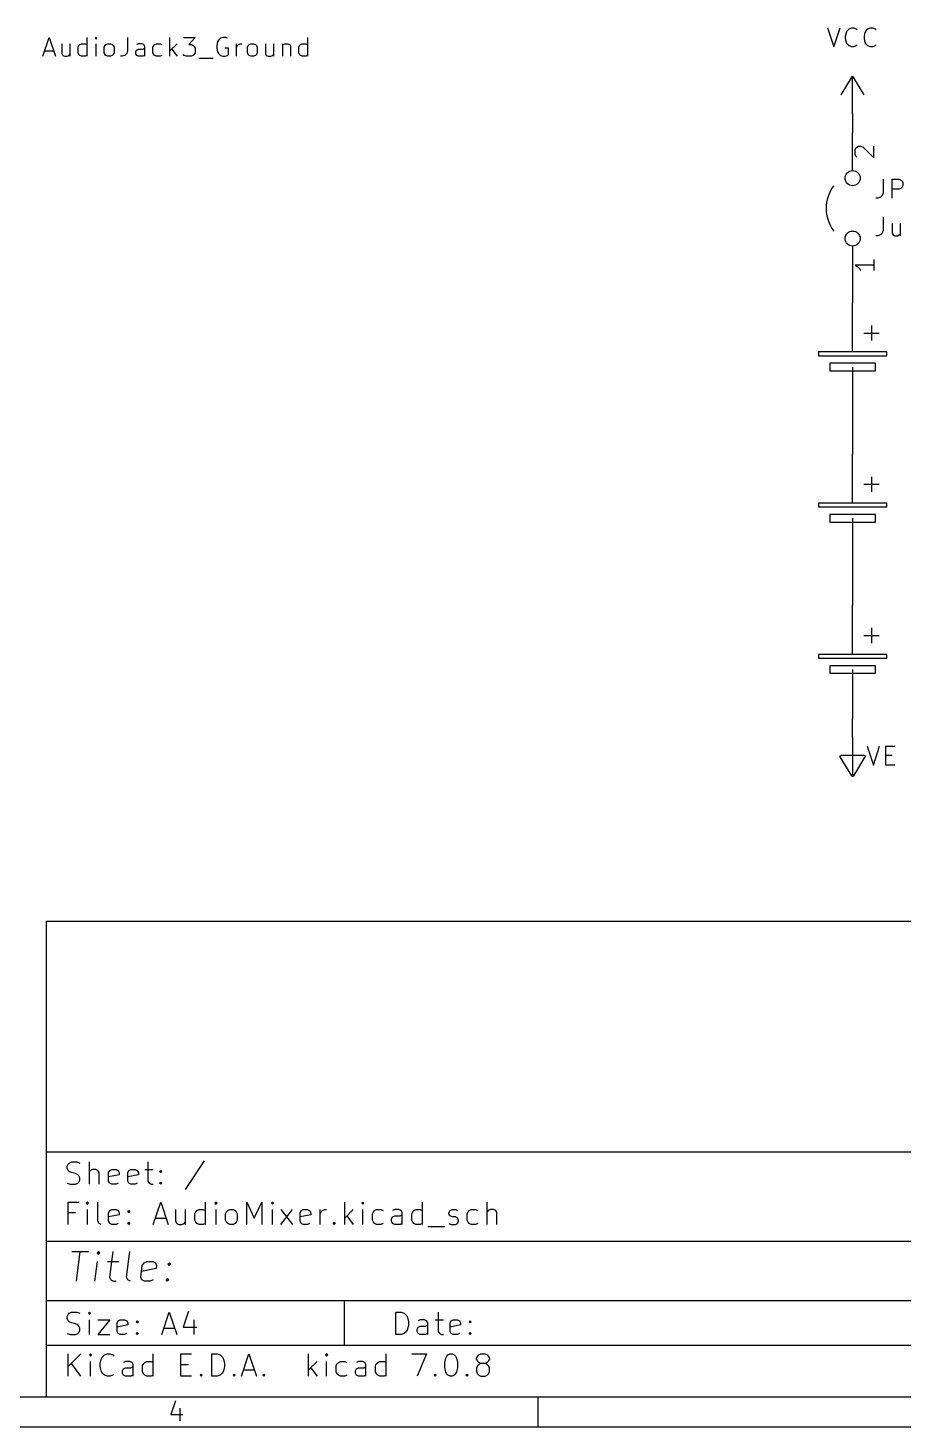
# Model space of a CAD drawing. Extents: x 0.4 to 11.3, y -7.9 to -0.4.
# Drawn here: x 6.92 to 9.233, y -7.874 to -4.173 of the extents above; entities that cross this region are included whole.
import ezdxf

# ---------------------------------------------------------------- set-up
doc = ezdxf.new("R2010")
doc.units = 0
doc.header["$MEASUREMENT"] = 0
for name, color, linetype in [('CYAN2', 4, 'CONTINUOUS'), ('GREEN3', 91, 'CONTINUOUS'), ('RED2', 1, 'CONTINUOUS'), ('RED3', 11, 'CONTINUOUS')]:
    doc.layers.add(name, color=color, linetype=linetype)

msp = doc.modelspace()

# ---------------------------------------------------------------- linework, layer by layer
at = {"layer": 'CYAN2', "linetype": 'CONTINUOUS'}
for p, q in [((9.03333, -4.1728), (9.05, -4.2228)), ((9.05, -4.2228), (9.06667, -4.1728)), ((9.08333, -4.18471), (9.08571, -4.17995)), ((9.08571, -4.17995), (9.09048, -4.17519)), ((9.09048, -4.17519), (9.09762, -4.1728)), ((9.09762, -4.1728), (9.10238, -4.1728)), ((9.10238, -4.1728), (9.10952, -4.17519)), ((9.10952, -4.17519), (9.1119, -4.17757)), ((9.13333, -4.18471), (9.13571, -4.17995)), ((9.13571, -4.17995), (9.14048, -4.17519)), ((9.14048, -4.17519), (9.14762, -4.1728)), ((9.14762, -4.1728), (9.15238, -4.1728)), ((9.15238, -4.1728), (9.15952, -4.17519)), ((9.15952, -4.17519), (9.1619, -4.17757)), ((6.95914, -4.2478), (6.9758, -4.1978)), ((6.9758, -4.1978), (6.99247, -4.2478)), ((7.00914, -4.21447), (7.00914, -4.24066)), ((7.03057, -4.21447), (7.03057, -4.2478)), ((7.052, -4.224), (7.05437, -4.21923)), ((7.05437, -4.21923), (7.05676, -4.21685)), ((7.05676, -4.21685), (7.06152, -4.21447)), ((7.06152, -4.21447), (7.07104, -4.21447)), ((7.07104, -4.21447), (7.0758, -4.21685)), ((7.0758, -4.2478), (7.0758, -4.1978)), ((7.09961, -4.1978), (7.09723, -4.20019)), ((7.09723, -4.20019), (7.09961, -4.20257)), ((7.10199, -4.20019), (7.09961, -4.1978)), ((7.09961, -4.1978), (7.09961, -4.20257)), ((7.09961, -4.20257), (7.10199, -4.20019)), ((7.09961, -4.2478), (7.09961, -4.21447)), ((7.12104, -4.224), (7.12342, -4.21923)), ((7.12342, -4.21923), (7.1258, -4.21685)), ((7.1258, -4.21685), (7.13057, -4.21447)), ((7.13057, -4.21447), (7.13771, -4.21447)), ((7.13771, -4.21447), (7.14247, -4.21685)), ((7.14247, -4.21685), (7.14485, -4.21923)), ((7.14485, -4.21923), (7.14723, -4.224)), ((7.18294, -4.1978), (7.18294, -4.23352)), ((7.21152, -4.21447), (7.20675, -4.21685)), ((7.22104, -4.21447), (7.21152, -4.21447)), ((7.2258, -4.21685), (7.22104, -4.21447)), ((7.22818, -4.22161), (7.2258, -4.21685)), ((7.24961, -4.224), (7.25199, -4.21923)), ((7.25199, -4.21923), (7.25437, -4.21685)), ((7.25437, -4.21685), (7.25913, -4.21447)), ((7.25913, -4.21447), (7.26866, -4.21447)), ((7.26866, -4.21447), (7.27342, -4.21685)), ((7.29485, -4.2478), (7.29485, -4.1978)), ((7.31389, -4.21447), (7.29485, -4.23352)), ((7.33056, -4.1978), (7.36152, -4.1978)), ((7.36152, -4.1978), (7.34485, -4.21685)), ((7.34485, -4.21685), (7.35199, -4.21685)), ((7.35199, -4.21685), (7.35675, -4.21923)), ((7.35675, -4.21923), (7.35913, -4.22161)), ((7.42104, -4.20971), (7.41866, -4.21923)), ((7.41866, -4.21923), (7.41866, -4.22637)), ((7.42342, -4.20495), (7.42104, -4.20971)), ((7.42818, -4.20019), (7.42342, -4.20495)), ((7.43532, -4.1978), (7.42818, -4.20019)), ((7.44246, -4.1978), (7.43532, -4.1978)), ((7.44723, -4.20019), (7.44246, -4.1978)), ((7.47104, -4.2478), (7.47104, -4.21447)), ((7.47104, -4.224), (7.47342, -4.21923)), ((7.47342, -4.21923), (7.4758, -4.21685)), ((7.4758, -4.21685), (7.48056, -4.21447)), ((7.48056, -4.21447), (7.48532, -4.21447)), ((7.49961, -4.224), (7.50199, -4.21923)), ((7.50199, -4.21923), (7.50437, -4.21685)), ((7.50437, -4.21685), (7.50913, -4.21447)), ((7.50913, -4.21447), (7.51628, -4.21447)), ((7.51628, -4.21447), (7.52104, -4.21685)), ((7.52104, -4.21685), (7.52342, -4.21923)), ((7.52342, -4.21923), (7.5258, -4.224)), ((7.54722, -4.21447), (7.54722, -4.24066)), ((7.56865, -4.21447), (7.56865, -4.2478)), ((7.59246, -4.21447), (7.59246, -4.2478)), ((7.59246, -4.21923), (7.59484, -4.21685)), ((7.59484, -4.21685), (7.59961, -4.21447)), ((7.59961, -4.21447), (7.60675, -4.21447)), ((7.60675, -4.21447), (7.61151, -4.21685)), ((7.61151, -4.21685), (7.61389, -4.22161)), ((7.63532, -4.224), (7.6377, -4.21923)), ((7.6377, -4.21923), (7.64008, -4.21685)), ((7.64008, -4.21685), (7.64484, -4.21447)), ((7.64484, -4.21447), (7.65437, -4.21447)), ((7.65437, -4.21447), (7.65913, -4.21685)), ((7.65913, -4.2478), (7.65913, -4.1978)), ((9.08095, -4.19423), (9.08333, -4.18471)), ((9.08095, -4.20137), (9.08095, -4.19423)), ((9.08333, -4.2109), (9.08095, -4.20137)), ((9.08571, -4.21566), (9.08333, -4.2109)), ((9.09048, -4.22043), (9.08571, -4.21566)), ((9.1119, -4.21804), (9.10952, -4.22043)), ((9.13095, -4.19423), (9.13333, -4.18471)), ((9.13095, -4.20137), (9.13095, -4.19423)), ((9.13333, -4.2109), (9.13095, -4.20137)), ((9.13571, -4.21566), (9.13333, -4.2109)), ((9.14048, -4.22043), (9.13571, -4.21566)), ((9.1619, -4.21804), (9.15952, -4.22043)), ((6.9639, -4.23352), (6.98771, -4.23352)), ((7.00914, -4.24066), (7.01152, -4.24543)), ((7.01152, -4.24543), (7.01628, -4.2478)), ((7.01628, -4.2478), (7.02343, -4.2478)), ((7.02343, -4.2478), (7.02819, -4.24543)), ((7.02819, -4.24543), (7.03057, -4.24304)), ((7.052, -4.23828), (7.052, -4.224)), ((7.05437, -4.24304), (7.052, -4.23828)), ((7.05676, -4.24543), (7.05437, -4.24304)), ((7.06152, -4.2478), (7.05676, -4.24543)), ((7.07104, -4.2478), (7.06152, -4.2478)), ((7.0758, -4.24543), (7.07104, -4.2478)), ((7.12104, -4.23828), (7.12104, -4.224)), ((7.12342, -4.24304), (7.12104, -4.23828)), ((7.1258, -4.24543), (7.12342, -4.24304)), ((7.13057, -4.2478), (7.1258, -4.24543)), ((7.13771, -4.2478), (7.13057, -4.2478)), ((7.14247, -4.24543), (7.13771, -4.2478)), ((7.14485, -4.24304), (7.14247, -4.24543)), ((7.14723, -4.23828), (7.14485, -4.24304)), ((7.14723, -4.224), (7.14723, -4.23828)), ((7.16866, -4.2478), (7.1639, -4.2478)), ((7.1758, -4.24543), (7.16866, -4.2478)), ((7.18056, -4.24066), (7.1758, -4.24543)), ((7.18294, -4.23352), (7.18056, -4.24066)), ((7.20437, -4.2359), (7.20675, -4.23114)), ((7.20437, -4.24066), (7.20437, -4.2359)), ((7.20675, -4.24543), (7.20437, -4.24066)), ((7.20675, -4.23114), (7.21152, -4.22876)), ((7.21152, -4.2478), (7.20675, -4.24543)), ((7.21152, -4.22876), (7.22342, -4.22876)), ((7.22342, -4.2478), (7.21152, -4.2478)), ((7.22342, -4.22876), (7.22818, -4.22637)), ((7.22818, -4.24543), (7.22342, -4.2478)), ((7.22818, -4.2478), (7.22818, -4.22161)), ((7.24961, -4.23828), (7.24961, -4.224)), ((7.25199, -4.24304), (7.24961, -4.23828)), ((7.25437, -4.24543), (7.25199, -4.24304)), ((7.25913, -4.2478), (7.25437, -4.24543)), ((7.26866, -4.2478), (7.25913, -4.2478)), ((7.27342, -4.24543), (7.26866, -4.2478)), ((7.29961, -4.22876), (7.31389, -4.2478)), ((7.33294, -4.24543), (7.33056, -4.24304)), ((7.3377, -4.2478), (7.33294, -4.24543)), ((7.35199, -4.2478), (7.3377, -4.2478)), ((7.35675, -4.24543), (7.35199, -4.2478)), ((7.35913, -4.24304), (7.35675, -4.24543)), ((7.35913, -4.22161), (7.36152, -4.22637)), ((7.36152, -4.23828), (7.35913, -4.24304)), ((7.36152, -4.22637), (7.36152, -4.23828)), ((7.37104, -4.25257), (7.40913, -4.25257)), ((7.41866, -4.22637), (7.42104, -4.2359)), ((7.42104, -4.2359), (7.42342, -4.24066)), ((7.42342, -4.24066), (7.42818, -4.24543)), ((7.42818, -4.24543), (7.43532, -4.2478)), ((7.43532, -4.2478), (7.44008, -4.2478)), ((7.44961, -4.22637), (7.44008, -4.22637)), ((7.44008, -4.2478), (7.44723, -4.24543)), ((7.44723, -4.24543), (7.44961, -4.24304)), ((7.44961, -4.24304), (7.44961, -4.22637)), ((7.49961, -4.23828), (7.49961, -4.224)), ((7.50199, -4.24304), (7.49961, -4.23828)), ((7.50437, -4.24543), (7.50199, -4.24304)), ((7.50913, -4.2478), (7.50437, -4.24543)), ((7.51628, -4.2478), (7.50913, -4.2478)), ((7.52104, -4.24543), (7.51628, -4.2478)), ((7.52342, -4.24304), (7.52104, -4.24543)), ((7.5258, -4.23828), (7.52342, -4.24304)), ((7.5258, -4.224), (7.5258, -4.23828)), ((7.54722, -4.24066), (7.54961, -4.24543)), ((7.54961, -4.24543), (7.55437, -4.2478)), ((7.55437, -4.2478), (7.56151, -4.2478)), ((7.56151, -4.2478), (7.56627, -4.24543)), ((7.56627, -4.24543), (7.56865, -4.24304)), ((7.61389, -4.22161), (7.61389, -4.2478)), ((7.63532, -4.23828), (7.63532, -4.224)), ((7.6377, -4.24304), (7.63532, -4.23828)), ((7.64008, -4.24543), (7.6377, -4.24304)), ((7.64484, -4.2478), (7.64008, -4.24543)), ((7.65437, -4.2478), (7.64484, -4.2478)), ((7.65913, -4.24543), (7.65437, -4.2478)), ((9.09762, -4.2228), (9.09048, -4.22043)), ((9.10238, -4.2228), (9.09762, -4.2228)), ((9.10952, -4.22043), (9.10238, -4.2228)), ((9.14762, -4.2228), (9.14048, -4.22043)), ((9.15238, -4.2228), (9.14762, -4.2228)), ((9.15952, -4.22043), (9.15238, -4.2228)), ((9.18057, -4.5728), (9.18057, -4.60852)), ((9.20437, -4.6228), (9.20437, -4.5728)), ((9.20437, -4.5728), (9.22342, -4.5728)), ((9.22342, -4.5728), (9.22819, -4.57519)), ((9.22819, -4.57519), (9.23057, -4.57757)), ((9.23057, -4.57757), (9.23294, -4.58233)), ((9.23294, -4.58947), (9.23057, -4.59423)), ((9.23294, -4.58233), (9.23294, -4.58947)), ((9.16628, -4.6228), (9.16152, -4.6228)), ((9.17343, -4.62043), (9.16628, -4.6228)), ((9.17819, -4.61566), (9.17343, -4.62043)), ((9.18057, -4.60852), (9.17819, -4.61566)), ((9.22342, -4.599), (9.20437, -4.599)), ((9.22819, -4.59661), (9.22342, -4.599)), ((9.23057, -4.59423), (9.22819, -4.59661)), ((9.18057, -4.6728), (9.18057, -4.70852)), ((9.20437, -4.68947), (9.20437, -4.71566)), ((9.2258, -4.68947), (9.2258, -4.7228)), ((9.16628, -4.7228), (9.16152, -4.7228)), ((9.17343, -4.72043), (9.16628, -4.7228)), ((9.17819, -4.71566), (9.17343, -4.72043)), ((9.18057, -4.70852), (9.17819, -4.71566)), ((9.20437, -4.71566), (9.20676, -4.72043)), ((9.20676, -4.72043), (9.21152, -4.7228)), ((9.21152, -4.7228), (9.21866, -4.7228)), ((9.21866, -4.7228), (9.22342, -4.72043)), ((9.22342, -4.72043), (9.2258, -4.71804)), ((9.13809, -6.0728), (9.15476, -6.1228)), ((9.15476, -6.1228), (9.17143, -6.0728)), ((9.18809, -6.1228), (9.18809, -6.0728)), ((9.18809, -6.0728), (9.21191, -6.0728)), ((9.18809, -6.09661), (9.20476, -6.09661)), ((9.21191, -6.1228), (9.18809, -6.1228))]:
    msp.add_line(p, q, dxfattribs=at)
at = {"layer": 'GREEN3', "linetype": 'CONTINUOUS'}
for p, q in [((9.1, -4.4), (9.1, -4.45)), ((9.1, -4.85), (9.1, -4.9)), ((9.1, -5.2), (9.1, -5.3)), ((9.1, -5.6), (9.1, -5.7)), ((9.1, -6.05), (9.1, -6))]:
    msp.add_line(p, q, dxfattribs=at)
at = {"layer": 'RED2', "linetype": 'CONTINUOUS'}
for p, q in [((9.07, -4.35), (9.1, -4.3)), ((9.1, -4.4), (9.1, -4.3)), ((9.1, -4.3), (9.13, -4.35)), ((9.1, -4.55), (9.1, -4.45)), ((9.1, -4.75), (9.1, -4.85)), ((9.1, -5), (9.1, -4.9)), ((9.15, -4.96), (9.15, -5)), ((9.13, -4.98), (9.17, -4.98)), ((9.01, -5.03), (9.01, -5.04)), ((9.19, -5.03), (9.01, -5.03)), ((9.1, -5.03), (9.1, -5)), ((9.19, -5.04), (9.19, -5.03)), ((9.01, -5.04), (9.19, -5.04)), ((9.04, -5.06), (9.04, -5.08)), ((9.16, -5.06), (9.04, -5.06)), ((9.1, -5.07), (9.1, -5.1)), ((9.16, -5.08), (9.16, -5.06)), ((9.04, -5.08), (9.16, -5.08)), ((9.1, -5.1), (9.1, -5.2)), ((9.1, -5.4), (9.1, -5.3)), ((9.15, -5.36), (9.15, -5.4)), ((9.1, -5.43), (9.1, -5.4)), ((9.13, -5.38), (9.17, -5.38)), ((9.01, -5.43), (9.01, -5.44)), ((9.19, -5.43), (9.01, -5.43)), ((9.01, -5.44), (9.19, -5.44)), ((9.19, -5.44), (9.19, -5.43)), ((9.04, -5.46), (9.04, -5.48)), ((9.16, -5.46), (9.04, -5.46)), ((9.1, -5.47), (9.1, -5.5)), ((9.16, -5.48), (9.16, -5.46)), ((9.04, -5.48), (9.16, -5.48)), ((9.1, -5.5), (9.1, -5.6)), ((9.1, -5.8), (9.1, -5.7)), ((9.15, -5.76), (9.15, -5.8)), ((9.1, -5.83), (9.1, -5.8)), ((9.13, -5.78), (9.17, -5.78)), ((9.01, -5.83), (9.01, -5.84)), ((9.19, -5.83), (9.01, -5.83)), ((9.01, -5.84), (9.19, -5.84)), ((9.19, -5.84), (9.19, -5.83)), ((9.04, -5.86), (9.04, -5.88)), ((9.16, -5.86), (9.04, -5.86)), ((9.04, -5.88), (9.16, -5.88)), ((9.1, -5.87), (9.1, -5.9)), ((9.16, -5.88), (9.16, -5.86)), ((9.1, -5.9), (9.1, -6)), ((9.1, -6.05), (9.1, -6.15)), ((9.06705, -6.09948), (9.0673, -6.09904)), ((9.06714, -6.10002), (9.06705, -6.09948)), ((9.06706, -6.10057), (9.06714, -6.10002)), ((9.06739, -6.10144), (9.06706, -6.10057)), ((9.0673, -6.09904), (9.06738, -6.09854)), ((9.06738, -6.09854), (9.06779, -6.09818)), ((9.0674, -6.1015), (9.06739, -6.10144)), ((9.06742, -6.10151), (9.0674, -6.1015)), ((9.06743, -6.10154), (9.06742, -6.10151)), ((9.09743, -6.15154), (9.06743, -6.10154)), ((9.06779, -6.09818), (9.06807, -6.0977)), ((9.06807, -6.0977), (9.06855, -6.09752)), ((9.06855, -6.09752), (9.06893, -6.0972)), ((9.06893, -6.0972), (9.06947, -6.09719)), ((9.06947, -6.09719), (9.07, -6.097)), ((9.07, -6.097), (9.13, -6.097)), ((9.13257, -6.10154), (9.10257, -6.15154)), ((9.13, -6.097), (9.13003, -6.097)), ((9.13003, -6.097), (9.13005, -6.097)), ((9.13005, -6.097), (9.13009, -6.09702)), ((9.13009, -6.09702), (9.13103, -6.09718)), ((9.13103, -6.09718), (9.13145, -6.09753)), ((9.13145, -6.09753), (9.13196, -6.09773)), ((9.13196, -6.09773), (9.13221, -6.09817)), ((9.13221, -6.09817), (9.1326, -6.0985)), ((9.13268, -6.10099), (9.13257, -6.10154)), ((9.1326, -6.0985), (9.13269, -6.09904)), ((9.13295, -6.10052), (9.13268, -6.10099)), ((9.13269, -6.09904), (9.13296, -6.09953)), ((9.13296, -6.09953), (9.13287, -6.10003)), ((9.13287, -6.10003), (9.13295, -6.10052)), ((9.0978, -6.15185), (9.09743, -6.15154)), ((9.09804, -6.15226), (9.0978, -6.15185)), ((9.09857, -6.15247), (9.09804, -6.15226)), ((9.09902, -6.15284), (9.09857, -6.15247)), ((9.0995, -6.15283), (9.09902, -6.15284)), ((9.09995, -6.153), (9.0995, -6.15283)), ((9.1005, -6.15281), (9.09995, -6.153)), ((9.10107, -6.1528), (9.1005, -6.15281)), ((9.10143, -6.15248), (9.10107, -6.1528)), ((9.10189, -6.15233), (9.10143, -6.15248)), ((9.10257, -6.15154), (9.10189, -6.15233)), ((6.96859, -6.53572), (11.2206, -6.53572)), ((6.96859, -7.79556), (6.96859, -6.53572)), ((6.96859, -7.14595), (11.2206, -7.14595)), ((7.02309, -7.18421), (7.0259, -7.17859)), ((7.0259, -7.17859), (7.02871, -7.17578)), ((7.02871, -7.17578), (7.03434, -7.17296)), ((7.03434, -7.17296), (7.0484, -7.17296)), ((7.0484, -7.17296), (7.05683, -7.17578)), ((7.08215, -7.23202), (7.08215, -7.17296)), ((7.23681, -7.17296), (7.23681, -7.22358)), ((7.38585, -7.17015), (7.33524, -7.24608)), ((7.02309, -7.18984), (7.02309, -7.18421)), ((7.0259, -7.19546), (7.02309, -7.18984)), ((7.02871, -7.19827), (7.0259, -7.19546)), ((7.03434, -7.20109), (7.02871, -7.19827)), ((7.04559, -7.2039), (7.03434, -7.20109)), ((7.05121, -7.20671), (7.04559, -7.2039)), ((7.05402, -7.20952), (7.05121, -7.20671)), ((7.05683, -7.21515), (7.05402, -7.20952)), ((7.05683, -7.22077), (7.05683, -7.21515)), ((7.08496, -7.19546), (7.08215, -7.19827)), ((7.09058, -7.19265), (7.08496, -7.19546)), ((7.09902, -7.19265), (7.09058, -7.19265)), ((7.10464, -7.19546), (7.09902, -7.19265)), ((7.10746, -7.20109), (7.10464, -7.19546)), ((7.10746, -7.23202), (7.10746, -7.20109)), ((7.13276, -7.20109), (7.13557, -7.19546)), ((7.13276, -7.22358), (7.13276, -7.20109)), ((7.16089, -7.20671), (7.13276, -7.21233)), ((7.13557, -7.19546), (7.1412, -7.19265)), ((7.1412, -7.19265), (7.15245, -7.19265)), ((7.15245, -7.19265), (7.15807, -7.19546)), ((7.15807, -7.19546), (7.16089, -7.20109)), ((7.16089, -7.20109), (7.16089, -7.20671)), ((7.18338, -7.20109), (7.18619, -7.19546)), ((7.18338, -7.22358), (7.18338, -7.20109)), ((7.2115, -7.20671), (7.18338, -7.21233)), ((7.18619, -7.19546), (7.19182, -7.19265)), ((7.19182, -7.19265), (7.20307, -7.19265)), ((7.20307, -7.19265), (7.20869, -7.19546)), ((7.20869, -7.19546), (7.2115, -7.20109)), ((7.2115, -7.20109), (7.2115, -7.20671)), ((7.22837, -7.19265), (7.25087, -7.19265)), ((7.26774, -7.19827), (7.27056, -7.19546)), ((7.27056, -7.20109), (7.26774, -7.19827)), ((7.27056, -7.19546), (7.27337, -7.19827)), ((7.27056, -7.19546), (7.27056, -7.20109)), ((7.27337, -7.19827), (7.27056, -7.20109)), ((7.02309, -7.22921), (7.03153, -7.23202)), ((7.03153, -7.23202), (7.04559, -7.23202)), ((7.04559, -7.23202), (7.05121, -7.22921)), ((7.05121, -7.22921), (7.05402, -7.22639)), ((7.05402, -7.22639), (7.05683, -7.22077)), ((7.13557, -7.22921), (7.13276, -7.22358)), ((7.1412, -7.23202), (7.13557, -7.22921)), ((7.15245, -7.23202), (7.1412, -7.23202)), ((7.15807, -7.22921), (7.15245, -7.23202)), ((7.18619, -7.22921), (7.18338, -7.22358)), ((7.19182, -7.23202), (7.18619, -7.22921)), ((7.20307, -7.23202), (7.19182, -7.23202)), ((7.20869, -7.22921), (7.20307, -7.23202)), ((7.23681, -7.22358), (7.23962, -7.22921)), ((7.23962, -7.22921), (7.24525, -7.23202)), ((7.24525, -7.23202), (7.25087, -7.23202)), ((7.26774, -7.22921), (7.27056, -7.22639)), ((7.27056, -7.23202), (7.26774, -7.22921)), ((7.27056, -7.22639), (7.27337, -7.22921)), ((7.27056, -7.22639), (7.27056, -7.23202)), ((7.27337, -7.22921), (7.27056, -7.23202)), ((7.0259, -7.33832), (7.0259, -7.27926)), ((7.0259, -7.27926), (7.05402, -7.27926)), ((7.07652, -7.27926), (7.07371, -7.28207)), ((7.07371, -7.28207), (7.07652, -7.28489)), ((7.07933, -7.28207), (7.07652, -7.27926)), ((7.07652, -7.27926), (7.07652, -7.28489)), ((7.07652, -7.28489), (7.07933, -7.28207)), ((7.10464, -7.32988), (7.10464, -7.27926)), ((7.25087, -7.33832), (7.27056, -7.27926)), ((7.27056, -7.27926), (7.29024, -7.33832)), ((7.38867, -7.33832), (7.38867, -7.27926)), ((7.41679, -7.27926), (7.41398, -7.28207)), ((7.41398, -7.28207), (7.41679, -7.28489)), ((7.4196, -7.28207), (7.41679, -7.27926)), ((7.41679, -7.27926), (7.41679, -7.28489)), ((7.41679, -7.28489), (7.4196, -7.28207)), ((7.49834, -7.33832), (7.49834, -7.27926)), ((7.49834, -7.27926), (7.51802, -7.32144)), ((7.51802, -7.32144), (7.53771, -7.27926)), ((7.53771, -7.27926), (7.53771, -7.33832)), ((7.56583, -7.27926), (7.56302, -7.28207)), ((7.56302, -7.28207), (7.56583, -7.28489)), ((7.56864, -7.28207), (7.56583, -7.27926)), ((7.56583, -7.27926), (7.56583, -7.28489)), ((7.56583, -7.28489), (7.56864, -7.28207)), ((7.75706, -7.33832), (7.75706, -7.27926)), ((7.80487, -7.27926), (7.80206, -7.28207)), ((7.80206, -7.28207), (7.80487, -7.28489)), ((7.80768, -7.28207), (7.80487, -7.27926)), ((7.80487, -7.27926), (7.80487, -7.28489)), ((7.80487, -7.28489), (7.80768, -7.28207)), ((7.96235, -7.33832), (7.96235, -7.27926)), ((8.13389, -7.33832), (8.13389, -7.27926)), ((7.04559, -7.30739), (7.0259, -7.30739)), ((7.07652, -7.33832), (7.07652, -7.29895)), ((7.13276, -7.30739), (7.13557, -7.30176)), ((7.13276, -7.32988), (7.13276, -7.30739)), ((7.16089, -7.31301), (7.13276, -7.31863)), ((7.13557, -7.30176), (7.1412, -7.29895)), ((7.1412, -7.29895), (7.15245, -7.29895)), ((7.15245, -7.29895), (7.15807, -7.30176)), ((7.15807, -7.30176), (7.16089, -7.30739)), ((7.16089, -7.30739), (7.16089, -7.31301)), ((7.18338, -7.30457), (7.18619, -7.30176)), ((7.18619, -7.30739), (7.18338, -7.30457)), ((7.18619, -7.30176), (7.189, -7.30457)), ((7.18619, -7.30176), (7.18619, -7.30739)), ((7.189, -7.30457), (7.18619, -7.30739)), ((7.2565, -7.32144), (7.28462, -7.32144)), ((7.30993, -7.29895), (7.30993, -7.32988)), ((7.33524, -7.29895), (7.33524, -7.33832)), ((7.36055, -7.3102), (7.36336, -7.30457)), ((7.36055, -7.32707), (7.36055, -7.3102)), ((7.36336, -7.33269), (7.36055, -7.32707)), ((7.36336, -7.30457), (7.36617, -7.30176)), ((7.36617, -7.30176), (7.3718, -7.29895)), ((7.3718, -7.29895), (7.38304, -7.29895)), ((7.38304, -7.29895), (7.38867, -7.30176)), ((7.41679, -7.33832), (7.41679, -7.29895)), ((7.4421, -7.3102), (7.44491, -7.30457)), ((7.4421, -7.32707), (7.4421, -7.3102)), ((7.44491, -7.33269), (7.4421, -7.32707)), ((7.44491, -7.30457), (7.44772, -7.30176)), ((7.44772, -7.30176), (7.45335, -7.29895)), ((7.45335, -7.29895), (7.46178, -7.29895)), ((7.46178, -7.29895), (7.46741, -7.30176)), ((7.46741, -7.30176), (7.47022, -7.30457)), ((7.47022, -7.30457), (7.47303, -7.3102)), ((7.47303, -7.32707), (7.47022, -7.33269)), ((7.47303, -7.3102), (7.47303, -7.32707)), ((7.56583, -7.33832), (7.56583, -7.29895)), ((7.58833, -7.33832), (7.61926, -7.29895)), ((7.58833, -7.29895), (7.61926, -7.33832)), ((7.63895, -7.30739), (7.64176, -7.30176)), ((7.63895, -7.32988), (7.63895, -7.30739)), ((7.66707, -7.31301), (7.63895, -7.31863)), ((7.64176, -7.30176), (7.64739, -7.29895)), ((7.64739, -7.29895), (7.65863, -7.29895)), ((7.65863, -7.29895), (7.66426, -7.30176)), ((7.66426, -7.30176), (7.66707, -7.30739)), ((7.66707, -7.30739), (7.66707, -7.31301)), ((7.69238, -7.33832), (7.69238, -7.29895)), ((7.69238, -7.3102), (7.69519, -7.30457)), ((7.69519, -7.30457), (7.698, -7.30176)), ((7.698, -7.30176), (7.70363, -7.29895)), ((7.70363, -7.29895), (7.70925, -7.29895)), ((7.77956, -7.29895), (7.75706, -7.32144)), ((7.76269, -7.31582), (7.77956, -7.33832)), ((7.80487, -7.33832), (7.80487, -7.29895)), ((7.83018, -7.3102), (7.83299, -7.30457)), ((7.83018, -7.32707), (7.83018, -7.3102)), ((7.83299, -7.33269), (7.83018, -7.32707)), ((7.83299, -7.30457), (7.8358, -7.30176)), ((7.8358, -7.30176), (7.84143, -7.29895)), ((7.84143, -7.29895), (7.85267, -7.29895)), ((7.85267, -7.29895), (7.8583, -7.30176)), ((7.8808, -7.32426), (7.88361, -7.31863)), ((7.8808, -7.32988), (7.8808, -7.32426)), ((7.88923, -7.29895), (7.88361, -7.30176)), ((7.88361, -7.31863), (7.88923, -7.31582)), ((7.90048, -7.29895), (7.88923, -7.29895)), ((7.88923, -7.31582), (7.90329, -7.31582)), ((7.9061, -7.30176), (7.90048, -7.29895)), ((7.90329, -7.31582), (7.90892, -7.31301)), ((7.90892, -7.30739), (7.9061, -7.30176)), ((7.90892, -7.33832), (7.90892, -7.30739)), ((7.93422, -7.3102), (7.93704, -7.30457)), ((7.93422, -7.32707), (7.93422, -7.3102)), ((7.93704, -7.33269), (7.93422, -7.32707)), ((7.93704, -7.30457), (7.93985, -7.30176)), ((7.93985, -7.30176), (7.94547, -7.29895)), ((7.94547, -7.29895), (7.95672, -7.29895)), ((7.95672, -7.29895), (7.96235, -7.30176)), ((8.03265, -7.30739), (8.03546, -7.30176)), ((8.03265, -7.3102), (8.03265, -7.30739)), ((8.03546, -7.31582), (8.03265, -7.3102)), ((8.03546, -7.30176), (8.04109, -7.29895)), ((8.04109, -7.31863), (8.03546, -7.31582)), ((8.04109, -7.29895), (8.04952, -7.29895)), ((8.04952, -7.31863), (8.04109, -7.31863)), ((8.04952, -7.29895), (8.05515, -7.30176)), ((8.05515, -7.32144), (8.04952, -7.31863)), ((8.05796, -7.32707), (8.05515, -7.32144)), ((8.05796, -7.32988), (8.05796, -7.32707)), ((8.08046, -7.3102), (8.08327, -7.30457)), ((8.08046, -7.32707), (8.08046, -7.3102)), ((8.08327, -7.33269), (8.08046, -7.32707)), ((8.08327, -7.30457), (8.08608, -7.30176)), ((8.08608, -7.30176), (8.0917, -7.29895)), ((8.0917, -7.29895), (8.10295, -7.29895)), ((8.10295, -7.29895), (8.10858, -7.30176)), ((8.1367, -7.30176), (8.13389, -7.30457)), ((8.14232, -7.29895), (8.1367, -7.30176)), ((8.15076, -7.29895), (8.14232, -7.29895)), ((8.15638, -7.30176), (8.15076, -7.29895)), ((8.1592, -7.30739), (8.15638, -7.30176)), ((8.1592, -7.33832), (8.1592, -7.30739)), ((7.10745, -7.33551), (7.10464, -7.32988)), ((7.11308, -7.33832), (7.10745, -7.33551)), ((7.13557, -7.33551), (7.13276, -7.32988)), ((7.1412, -7.33832), (7.13557, -7.33551)), ((7.15245, -7.33832), (7.1412, -7.33832)), ((7.15807, -7.33551), (7.15245, -7.33832)), ((7.18338, -7.33551), (7.18619, -7.33269)), ((7.18619, -7.33832), (7.18338, -7.33551)), ((7.18619, -7.33269), (7.189, -7.33551)), ((7.18619, -7.33269), (7.18619, -7.33832)), ((7.189, -7.33551), (7.18619, -7.33832)), ((7.30993, -7.32988), (7.31274, -7.33551)), ((7.31274, -7.33551), (7.31837, -7.33832)), ((7.31837, -7.33832), (7.3268, -7.33832)), ((7.3268, -7.33832), (7.33243, -7.33551)), ((7.33243, -7.33551), (7.33524, -7.33269)), ((7.36617, -7.33551), (7.36336, -7.33269)), ((7.3718, -7.33832), (7.36617, -7.33551)), ((7.38304, -7.33832), (7.3718, -7.33832)), ((7.38867, -7.33551), (7.38304, -7.33832)), ((7.44772, -7.33551), (7.44491, -7.33269)), ((7.45335, -7.33832), (7.44772, -7.33551)), ((7.46178, -7.33832), (7.45335, -7.33832)), ((7.46741, -7.33551), (7.46178, -7.33832)), ((7.47022, -7.33269), (7.46741, -7.33551)), ((7.64176, -7.33551), (7.63895, -7.32988)), ((7.64739, -7.33832), (7.64176, -7.33551)), ((7.65863, -7.33832), (7.64739, -7.33832)), ((7.66426, -7.33551), (7.65863, -7.33832)), ((7.72613, -7.33551), (7.72894, -7.33269)), ((7.72894, -7.33832), (7.72613, -7.33551)), ((7.72894, -7.33269), (7.73175, -7.33551)), ((7.72894, -7.33269), (7.72894, -7.33832)), ((7.73175, -7.33551), (7.72894, -7.33832)), ((7.8358, -7.33551), (7.83299, -7.33269)), ((7.84143, -7.33832), (7.8358, -7.33551)), ((7.85267, -7.33832), (7.84143, -7.33832)), ((7.8583, -7.33551), (7.85267, -7.33832)), ((7.88361, -7.33551), (7.8808, -7.32988)), ((7.88923, -7.33832), (7.88361, -7.33551)), ((7.90329, -7.33832), (7.88923, -7.33832)), ((7.90892, -7.33551), (7.90329, -7.33832)), ((7.93985, -7.33551), (7.93704, -7.33269)), ((7.94547, -7.33832), (7.93985, -7.33551)), ((7.95672, -7.33832), (7.94547, -7.33832)), ((7.96235, -7.33551), (7.95672, -7.33832)), ((7.97641, -7.34394), (8.0214, -7.34394)), ((8.03265, -7.33551), (8.03827, -7.33832)), ((8.03827, -7.33832), (8.04952, -7.33832)), ((8.04952, -7.33832), (8.05515, -7.33551)), ((8.05515, -7.33551), (8.05796, -7.32988)), ((8.08608, -7.33551), (8.08327, -7.33269)), ((8.0917, -7.33832), (8.08608, -7.33551)), ((8.10295, -7.33832), (8.0917, -7.33832)), ((8.10858, -7.33551), (8.10295, -7.33832)), ((6.96859, -7.38217), (11.2206, -7.38217)), ((7.03519, -7.40991), (7.08019, -7.40991)), ((7.04785, -7.48865), (7.05769, -7.40991)), ((7.09659, -7.48865), (7.10315, -7.43615)), ((7.10643, -7.40991), (7.10221, -7.41365)), ((7.10221, -7.41365), (7.10549, -7.41741)), ((7.10643, -7.40991), (7.10549, -7.41741)), ((7.10549, -7.41741), (7.10971, -7.41365)), ((7.10971, -7.41365), (7.10643, -7.40991)), ((7.1294, -7.43615), (7.15939, -7.43615)), ((7.14393, -7.40991), (7.13549, -7.4774)), ((7.18049, -7.4774), (7.18892, -7.40991)), ((7.22173, -7.4474), (7.22642, -7.4399)), ((7.22642, -7.4399), (7.23439, -7.43615)), ((7.23439, -7.43615), (7.24938, -7.43615)), ((7.24938, -7.43615), (7.25641, -7.4399)), ((7.25641, -7.4399), (7.25922, -7.4474)), ((7.28969, -7.44365), (7.29391, -7.4399)), ((7.29391, -7.4399), (7.29297, -7.4474)), ((7.29391, -7.4399), (7.29719, -7.44365)), ((7.21798, -7.4774), (7.22173, -7.4474)), ((7.25829, -7.4549), (7.21985, -7.4624)), ((7.25922, -7.4474), (7.25829, -7.4549)), ((7.29297, -7.4474), (7.28969, -7.44365)), ((7.29719, -7.44365), (7.29297, -7.4474)), ((7.13549, -7.4774), (7.1383, -7.4849)), ((7.1383, -7.4849), (7.14533, -7.48865)), ((7.14533, -7.48865), (7.15283, -7.48865)), ((7.1833, -7.4849), (7.18049, -7.4774)), ((7.19033, -7.48865), (7.1833, -7.4849)), ((7.22079, -7.4849), (7.21798, -7.4774)), ((7.22782, -7.48865), (7.22079, -7.4849)), ((7.24282, -7.48865), (7.22782, -7.48865)), ((7.25079, -7.4849), (7.24282, -7.48865)), ((7.28454, -7.4849), (7.28875, -7.48115)), ((7.28781, -7.48865), (7.28454, -7.4849)), ((7.28875, -7.48115), (7.28781, -7.48865)), ((7.29204, -7.4849), (7.28781, -7.48865)), ((7.28875, -7.48115), (7.29204, -7.4849)), ((6.96859, -7.53965), (11.2206, -7.53965)), ((7.75599, -7.53965), (7.75599, -7.65776)), ((7.02309, -7.58185), (7.0259, -7.57622)), ((7.02309, -7.58748), (7.02309, -7.58185)), ((7.0259, -7.5931), (7.02309, -7.58748)), ((7.0259, -7.57622), (7.02871, -7.57341)), ((7.02871, -7.57341), (7.03434, -7.5706)), ((7.03434, -7.5706), (7.0484, -7.5706)), ((7.0484, -7.5706), (7.05683, -7.57341)), ((7.08215, -7.5706), (7.07933, -7.57341)), ((7.07933, -7.57341), (7.08215, -7.57622)), ((7.08496, -7.57341), (7.08215, -7.5706)), ((7.08215, -7.5706), (7.08215, -7.57622)), ((7.08215, -7.57622), (7.08496, -7.57341)), ((7.27337, -7.62966), (7.29306, -7.5706)), ((7.29306, -7.5706), (7.31274, -7.62966)), ((7.34368, -7.56779), (7.32962, -7.60997)), ((7.89204, -7.62966), (7.89204, -7.5706)), ((7.89204, -7.5706), (7.9061, -7.5706)), ((7.9061, -7.5706), (7.91454, -7.57341)), ((7.91454, -7.57341), (7.92017, -7.57904)), ((7.92017, -7.57904), (7.92298, -7.58466)), ((7.92298, -7.58466), (7.92579, -7.59591)), ((8.00453, -7.5706), (8.00453, -7.62122)), ((7.02871, -7.59591), (7.0259, -7.5931)), ((7.03434, -7.59872), (7.02871, -7.59591)), ((7.04559, -7.60154), (7.03434, -7.59872)), ((7.05121, -7.60435), (7.04559, -7.60154)), ((7.05402, -7.60716), (7.05121, -7.60435)), ((7.05121, -7.62685), (7.05402, -7.62403)), ((7.05683, -7.61278), (7.05402, -7.60716)), ((7.05402, -7.62403), (7.05683, -7.61841)), ((7.05683, -7.61841), (7.05683, -7.61278)), ((7.08215, -7.62966), (7.08215, -7.59029)), ((7.10464, -7.59029), (7.13558, -7.59029)), ((7.13558, -7.59029), (7.10464, -7.62966)), ((7.15526, -7.59872), (7.15807, -7.5931)), ((7.15526, -7.62122), (7.15526, -7.59872)), ((7.18339, -7.60435), (7.15526, -7.60997)), ((7.15807, -7.62685), (7.15526, -7.62122)), ((7.15807, -7.5931), (7.1637, -7.59029)), ((7.1637, -7.59029), (7.17495, -7.59029)), ((7.17495, -7.59029), (7.18057, -7.5931)), ((7.18057, -7.5931), (7.18339, -7.59872)), ((7.18339, -7.59872), (7.18339, -7.60435)), ((7.20588, -7.59591), (7.20869, -7.5931)), ((7.20869, -7.59872), (7.20588, -7.59591)), ((7.20588, -7.62685), (7.20869, -7.62403)), ((7.20869, -7.5931), (7.2115, -7.59591)), ((7.20869, -7.5931), (7.20869, -7.59872)), ((7.2115, -7.59591), (7.20869, -7.59872)), ((7.20869, -7.62403), (7.2115, -7.62685)), ((7.20869, -7.62403), (7.20869, -7.62966)), ((7.279, -7.61278), (7.30712, -7.61278)), ((7.32962, -7.60997), (7.36617, -7.60997)), ((7.35774, -7.59029), (7.35774, -7.62966)), ((7.92017, -7.62122), (7.91454, -7.62685)), ((7.92298, -7.61559), (7.92017, -7.62122)), ((7.92579, -7.60435), (7.92298, -7.61559)), ((7.92579, -7.59591), (7.92579, -7.60435)), ((7.94829, -7.61559), (7.9511, -7.60997)), ((7.94829, -7.62122), (7.94829, -7.61559)), ((7.9511, -7.62685), (7.94829, -7.62122)), ((7.95672, -7.59029), (7.9511, -7.5931)), ((7.9511, -7.60997), (7.95672, -7.60716)), ((7.96797, -7.59029), (7.95672, -7.59029)), ((7.95672, -7.60716), (7.97078, -7.60716)), ((7.97359, -7.5931), (7.96797, -7.59029)), ((7.97078, -7.60716), (7.97641, -7.60435)), ((7.97641, -7.59872), (7.97359, -7.5931)), ((7.97641, -7.62966), (7.97641, -7.59872)), ((7.99609, -7.59029), (8.01859, -7.59029)), ((8.00453, -7.62122), (8.00734, -7.62685)), ((8.03546, -7.59872), (8.03827, -7.5931)), ((8.03546, -7.62122), (8.03546, -7.59872)), ((8.06358, -7.60435), (8.03546, -7.60997)), ((8.03827, -7.62685), (8.03546, -7.62122)), ((8.03827, -7.5931), (8.0439, -7.59029)), ((8.0439, -7.59029), (8.05515, -7.59029)), ((8.05515, -7.59029), (8.06077, -7.5931)), ((8.06077, -7.5931), (8.06358, -7.59872)), ((8.06358, -7.59872), (8.06358, -7.60435)), ((8.08608, -7.59591), (8.08889, -7.5931)), ((8.08889, -7.59872), (8.08608, -7.59591)), ((8.08608, -7.62685), (8.08889, -7.62403)), ((8.08889, -7.5931), (8.0917, -7.59591)), ((8.08889, -7.5931), (8.08889, -7.59872)), ((8.0917, -7.59591), (8.08889, -7.59872)), ((8.08889, -7.62403), (8.0917, -7.62685)), ((8.08889, -7.62403), (8.08889, -7.62966)), ((6.96859, -7.65776), (11.2206, -7.65776)), ((7.02309, -7.62685), (7.03153, -7.62966)), ((7.03153, -7.62966), (7.04559, -7.62966)), ((7.04559, -7.62966), (7.05121, -7.62685)), ((7.10464, -7.62966), (7.13558, -7.62966)), ((7.1637, -7.62966), (7.15807, -7.62685)), ((7.17495, -7.62966), (7.1637, -7.62966)), ((7.18057, -7.62685), (7.17495, -7.62966)), ((7.20869, -7.62966), (7.20588, -7.62685)), ((7.2115, -7.62685), (7.20869, -7.62966)), ((7.9061, -7.62966), (7.89204, -7.62966)), ((7.91454, -7.62685), (7.9061, -7.62966)), ((7.95672, -7.62966), (7.9511, -7.62685)), ((7.97078, -7.62966), (7.95672, -7.62966)), ((7.97641, -7.62685), (7.97078, -7.62966)), ((8.00734, -7.62685), (8.01296, -7.62966)), ((8.01296, -7.62966), (8.01859, -7.62966)), ((8.0439, -7.62966), (8.03827, -7.62685)), ((8.05515, -7.62966), (8.0439, -7.62966)), ((8.06077, -7.62685), (8.05515, -7.62966)), ((8.08889, -7.62966), (8.08608, -7.62685)), ((8.0917, -7.62685), (8.08889, -7.62966)), ((7.0259, -7.73989), (7.0259, -7.68084)), ((7.05965, -7.68084), (7.0259, -7.71458)), ((7.08496, -7.68084), (7.08215, -7.68365)), ((7.08215, -7.68365), (7.08496, -7.68646)), ((7.08777, -7.68365), (7.08496, -7.68084)), ((7.08496, -7.68084), (7.08496, -7.68646)), ((7.08496, -7.68646), (7.08777, -7.68365)), ((7.11027, -7.70615), (7.11308, -7.6949)), ((7.11308, -7.6949), (7.11589, -7.68928)), ((7.11589, -7.68928), (7.12152, -7.68365)), ((7.12152, -7.68365), (7.12995, -7.68084)), ((7.12995, -7.68084), (7.13557, -7.68084)), ((7.13557, -7.68084), (7.14401, -7.68365)), ((7.14401, -7.68365), (7.14682, -7.68646)), ((7.25087, -7.73989), (7.25087, -7.68084)), ((7.32399, -7.73989), (7.32399, -7.68084)), ((7.32399, -7.68084), (7.35211, -7.68084)), ((7.40554, -7.73989), (7.40554, -7.68084)), ((7.40554, -7.68084), (7.4196, -7.68084)), ((7.4196, -7.68084), (7.42804, -7.68365)), ((7.42804, -7.68365), (7.43366, -7.68928)), ((7.43366, -7.68928), (7.43647, -7.6949)), ((7.43647, -7.6949), (7.43928, -7.70615)), ((7.48428, -7.73989), (7.50396, -7.68084)), ((7.50396, -7.68084), (7.52365, -7.73989)), ((7.66145, -7.73989), (7.66145, -7.68084)), ((7.70926, -7.68084), (7.70644, -7.68365)), ((7.70644, -7.68365), (7.70926, -7.68646)), ((7.71207, -7.68365), (7.70926, -7.68084)), ((7.70926, -7.68084), (7.70926, -7.68646)), ((7.70926, -7.68646), (7.71207, -7.68365)), ((7.86674, -7.73989), (7.86674, -7.68084)), ((7.93422, -7.68084), (7.97359, -7.68084)), ((7.97359, -7.68084), (7.94829, -7.73989)), ((8.02141, -7.70333), (8.02422, -7.69209)), ((8.02422, -7.69209), (8.02703, -7.68646)), ((8.02703, -7.68646), (8.02984, -7.68365)), ((8.02984, -7.68365), (8.03546, -7.68084)), ((8.03546, -7.68084), (8.04109, -7.68084)), ((8.04109, -7.68084), (8.04671, -7.68365)), ((8.04671, -7.68365), (8.04953, -7.68646)), ((8.04953, -7.68646), (8.05234, -7.69209)), ((8.05234, -7.69209), (8.05515, -7.70333)), ((8.10577, -7.69209), (8.10858, -7.68646)), ((8.10577, -7.6949), (8.10577, -7.69209)), ((8.10858, -7.70052), (8.10577, -7.6949)), ((8.10858, -7.68646), (8.11139, -7.68365)), ((8.11139, -7.68365), (8.11702, -7.68084)), ((8.11702, -7.68084), (8.12827, -7.68084)), ((8.12827, -7.68084), (8.13389, -7.68365)), ((8.13389, -7.68365), (8.1367, -7.68646)), ((8.1367, -7.68646), (8.13952, -7.69209)), ((8.13952, -7.6949), (8.1367, -7.70052)), ((8.13952, -7.69209), (8.13952, -7.6949)), ((7.05965, -7.73989), (7.03434, -7.70615)), ((7.08496, -7.73989), (7.08496, -7.70052)), ((7.11027, -7.71458), (7.11027, -7.70615)), ((7.11308, -7.72583), (7.11027, -7.71458)), ((7.11589, -7.73146), (7.11308, -7.72583)), ((7.12152, -7.73708), (7.11589, -7.73146)), ((7.14682, -7.73427), (7.14401, -7.73708)), ((7.16932, -7.72583), (7.17213, -7.72021)), ((7.16932, -7.73146), (7.16932, -7.72583)), ((7.17213, -7.73708), (7.16932, -7.73146)), ((7.17776, -7.70052), (7.17213, -7.70333)), ((7.17213, -7.72021), (7.17776, -7.7174)), ((7.18901, -7.70052), (7.17776, -7.70052)), ((7.17776, -7.7174), (7.19182, -7.7174)), ((7.19463, -7.70333), (7.18901, -7.70052)), ((7.19182, -7.7174), (7.19744, -7.71458)), ((7.19744, -7.70896), (7.19463, -7.70333)), ((7.19744, -7.73989), (7.19744, -7.70896)), ((7.22275, -7.71177), (7.22556, -7.70615)), ((7.22275, -7.72865), (7.22275, -7.71177)), ((7.22556, -7.73427), (7.22275, -7.72865)), ((7.22556, -7.70615), (7.22837, -7.70333)), ((7.22837, -7.73708), (7.22556, -7.73427)), ((7.22837, -7.70333), (7.234, -7.70052)), ((7.234, -7.70052), (7.24525, -7.70052)), ((7.24525, -7.70052), (7.25087, -7.70333)), ((7.32399, -7.70896), (7.34367, -7.70896)), ((7.37461, -7.73708), (7.37742, -7.73427)), ((7.37742, -7.73427), (7.38023, -7.73708)), ((7.37742, -7.73427), (7.37742, -7.73989)), ((7.43366, -7.73146), (7.42804, -7.73708)), ((7.43647, -7.72583), (7.43366, -7.73146)), ((7.43928, -7.71458), (7.43647, -7.72583)), ((7.43928, -7.70615), (7.43928, -7.71458)), ((7.46178, -7.73708), (7.46459, -7.73427)), ((7.46459, -7.73427), (7.46741, -7.73708)), ((7.46459, -7.73427), (7.46459, -7.73989)), ((7.48991, -7.72302), (7.51803, -7.72302)), ((7.54052, -7.73708), (7.54333, -7.73427)), ((7.54333, -7.73427), (7.54615, -7.73708)), ((7.54333, -7.73427), (7.54333, -7.73989)), ((7.68394, -7.70052), (7.66145, -7.72302)), ((7.66707, -7.7174), (7.68394, -7.73989)), ((7.70926, -7.73989), (7.70926, -7.70052)), ((7.73457, -7.71177), (7.73738, -7.70615)), ((7.73457, -7.72865), (7.73457, -7.71177)), ((7.73738, -7.73427), (7.73457, -7.72865)), ((7.73738, -7.70615), (7.74019, -7.70333)), ((7.74019, -7.73708), (7.73738, -7.73427)), ((7.74019, -7.70333), (7.74581, -7.70052)), ((7.74581, -7.70052), (7.75706, -7.70052)), ((7.75706, -7.70052), (7.76269, -7.70333)), ((7.78519, -7.72583), (7.788, -7.72021)), ((7.78519, -7.73146), (7.78519, -7.72583)), ((7.788, -7.73708), (7.78519, -7.73146)), ((7.79362, -7.70052), (7.788, -7.70333)), ((7.788, -7.72021), (7.79362, -7.7174)), ((7.80487, -7.70052), (7.79362, -7.70052)), ((7.79362, -7.7174), (7.80768, -7.7174)), ((7.81049, -7.70333), (7.80487, -7.70052)), ((7.80768, -7.7174), (7.81331, -7.71458)), ((7.81331, -7.70896), (7.81049, -7.70333)), ((7.81331, -7.73989), (7.81331, -7.70896)), ((7.83861, -7.71177), (7.84143, -7.70615)), ((7.83861, -7.72865), (7.83861, -7.71177)), ((7.84143, -7.73427), (7.83861, -7.72865)), ((7.84143, -7.70615), (7.84424, -7.70333)), ((7.84424, -7.73708), (7.84143, -7.73427)), ((7.84424, -7.70333), (7.84986, -7.70052)), ((7.84986, -7.70052), (7.86111, -7.70052)), ((7.86111, -7.70052), (7.86674, -7.70333)), ((7.99328, -7.73708), (7.99609, -7.73427)), ((7.99609, -7.73427), (7.99891, -7.73708)), ((7.99609, -7.73427), (7.99609, -7.73989)), ((8.02141, -7.7174), (8.02141, -7.70333)), ((8.02422, -7.72865), (8.02141, -7.7174)), ((8.02703, -7.73427), (8.02422, -7.72865)), ((8.02984, -7.73708), (8.02703, -7.73427)), ((8.04953, -7.73427), (8.04671, -7.73708)), ((8.05234, -7.72865), (8.04953, -7.73427)), ((8.05515, -7.7174), (8.05234, -7.72865)), ((8.05515, -7.70333), (8.05515, -7.7174)), ((8.07765, -7.73708), (8.08046, -7.73427)), ((8.08046, -7.73427), (8.08327, -7.73708)), ((8.08046, -7.73427), (8.08046, -7.73989)), ((8.10858, -7.71177), (8.10577, -7.7174)), ((8.10577, -7.7174), (8.10577, -7.72865)), ((8.10577, -7.72865), (8.10858, -7.73427)), ((8.11139, -7.70333), (8.10858, -7.70052)), ((8.11139, -7.70896), (8.10858, -7.71177)), ((8.10858, -7.73427), (8.11139, -7.73708)), ((8.11702, -7.70615), (8.11139, -7.70333)), ((8.11702, -7.70615), (8.11139, -7.70896)), ((8.12827, -7.70615), (8.11702, -7.70615)), ((8.13389, -7.70333), (8.12827, -7.70615)), ((8.13389, -7.70896), (8.12827, -7.70615)), ((8.1367, -7.70052), (8.13389, -7.70333)), ((8.1367, -7.71177), (8.13389, -7.70896)), ((8.13389, -7.73708), (8.1367, -7.73427)), ((8.13952, -7.7174), (8.1367, -7.71177)), ((8.1367, -7.73427), (8.13952, -7.72865)), ((8.13952, -7.72865), (8.13952, -7.7174)), ((7.12995, -7.73989), (7.12152, -7.73708)), ((7.13557, -7.73989), (7.12995, -7.73989)), ((7.14401, -7.73708), (7.13557, -7.73989)), ((7.17776, -7.73989), (7.17213, -7.73708)), ((7.19182, -7.73989), (7.17776, -7.73989)), ((7.19744, -7.73708), (7.19182, -7.73989)), ((7.234, -7.73989), (7.22837, -7.73708)), ((7.24525, -7.73989), (7.234, -7.73989)), ((7.25087, -7.73708), (7.24525, -7.73989)), ((7.35211, -7.73989), (7.32399, -7.73989)), ((7.37742, -7.73989), (7.37461, -7.73708)), ((7.38023, -7.73708), (7.37742, -7.73989)), ((7.4196, -7.73989), (7.40554, -7.73989)), ((7.42804, -7.73708), (7.4196, -7.73989)), ((7.46459, -7.73989), (7.46178, -7.73708)), ((7.46741, -7.73708), (7.46459, -7.73989)), ((7.54333, -7.73989), (7.54052, -7.73708)), ((7.54615, -7.73708), (7.54333, -7.73989)), ((7.74581, -7.73989), (7.74019, -7.73708)), ((7.75706, -7.73989), (7.74581, -7.73989)), ((7.76269, -7.73708), (7.75706, -7.73989)), ((7.79362, -7.73989), (7.788, -7.73708)), ((7.80768, -7.73989), (7.79362, -7.73989)), ((7.81331, -7.73708), (7.80768, -7.73989)), ((7.84986, -7.73989), (7.84424, -7.73708)), ((7.86111, -7.73989), (7.84986, -7.73989)), ((7.86674, -7.73708), (7.86111, -7.73989)), ((7.99609, -7.73989), (7.99328, -7.73708)), ((7.99891, -7.73708), (7.99609, -7.73989)), ((8.03546, -7.73989), (8.02984, -7.73708)), ((8.04109, -7.73989), (8.03546, -7.73989)), ((8.04671, -7.73708), (8.04109, -7.73989)), ((8.08046, -7.73989), (8.07765, -7.73708)), ((8.08327, -7.73708), (8.08046, -7.73989)), ((8.11139, -7.73708), (8.11702, -7.73989)), ((8.11702, -7.73989), (8.12827, -7.73989)), ((8.12827, -7.73989), (8.13389, -7.73708)), ((11.2206, -7.79556), (0.47244, -7.79556)), ((11.2206, -7.79556), (6.96859, -7.79556)), ((7.30928, -7.80469), (7.29709, -7.84124)), ((8.26772, -7.79556), (8.26772, -7.8743)), ((7.29709, -7.84124), (7.32878, -7.84124)), ((7.32146, -7.82418), (7.32146, -7.8583)), ((11.2993, -7.8743), (0.3937, -7.8743))]:
    msp.add_line(p, q, dxfattribs=at)
at = {"layer": 'RED2'}
for centre in [(9.1, -4.57), (9.1, -4.73)]:
    msp.add_circle(centre, 0.02, dxfattribs=at)
msp.add_arc((9.13, -4.65), 0.1, -216.87, -143.13, dxfattribs=at)
at = {"layer": 'RED3', "linetype": 'CONTINUOUS'}
for p, q in [((9.10638, -4.49523), (9.10876, -4.49047)), ((9.10638, -4.50714), (9.10638, -4.49523)), ((9.10876, -4.5119), (9.10638, -4.50714)), ((9.10876, -4.49047), (9.11114, -4.48809)), ((9.11114, -4.51428), (9.10876, -4.5119)), ((9.11114, -4.48809), (9.1159, -4.48571)), ((9.1159, -4.48571), (9.12067, -4.48571)), ((9.12067, -4.48571), (9.12781, -4.48809)), ((9.12781, -4.48809), (9.15638, -4.51666)), ((9.15638, -4.51666), (9.15638, -4.48571)), ((9.15638, -4.8), (9.10638, -4.8)), ((9.10638, -4.8), (9.11352, -4.80476)), ((9.11352, -4.80476), (9.11828, -4.80952)), ((9.11828, -4.80952), (9.12067, -4.81428)), ((9.15638, -4.78571), (9.15638, -4.81428))]:
    msp.add_line(p, q, dxfattribs=at)

doc.saveas('drawing.dxf')
